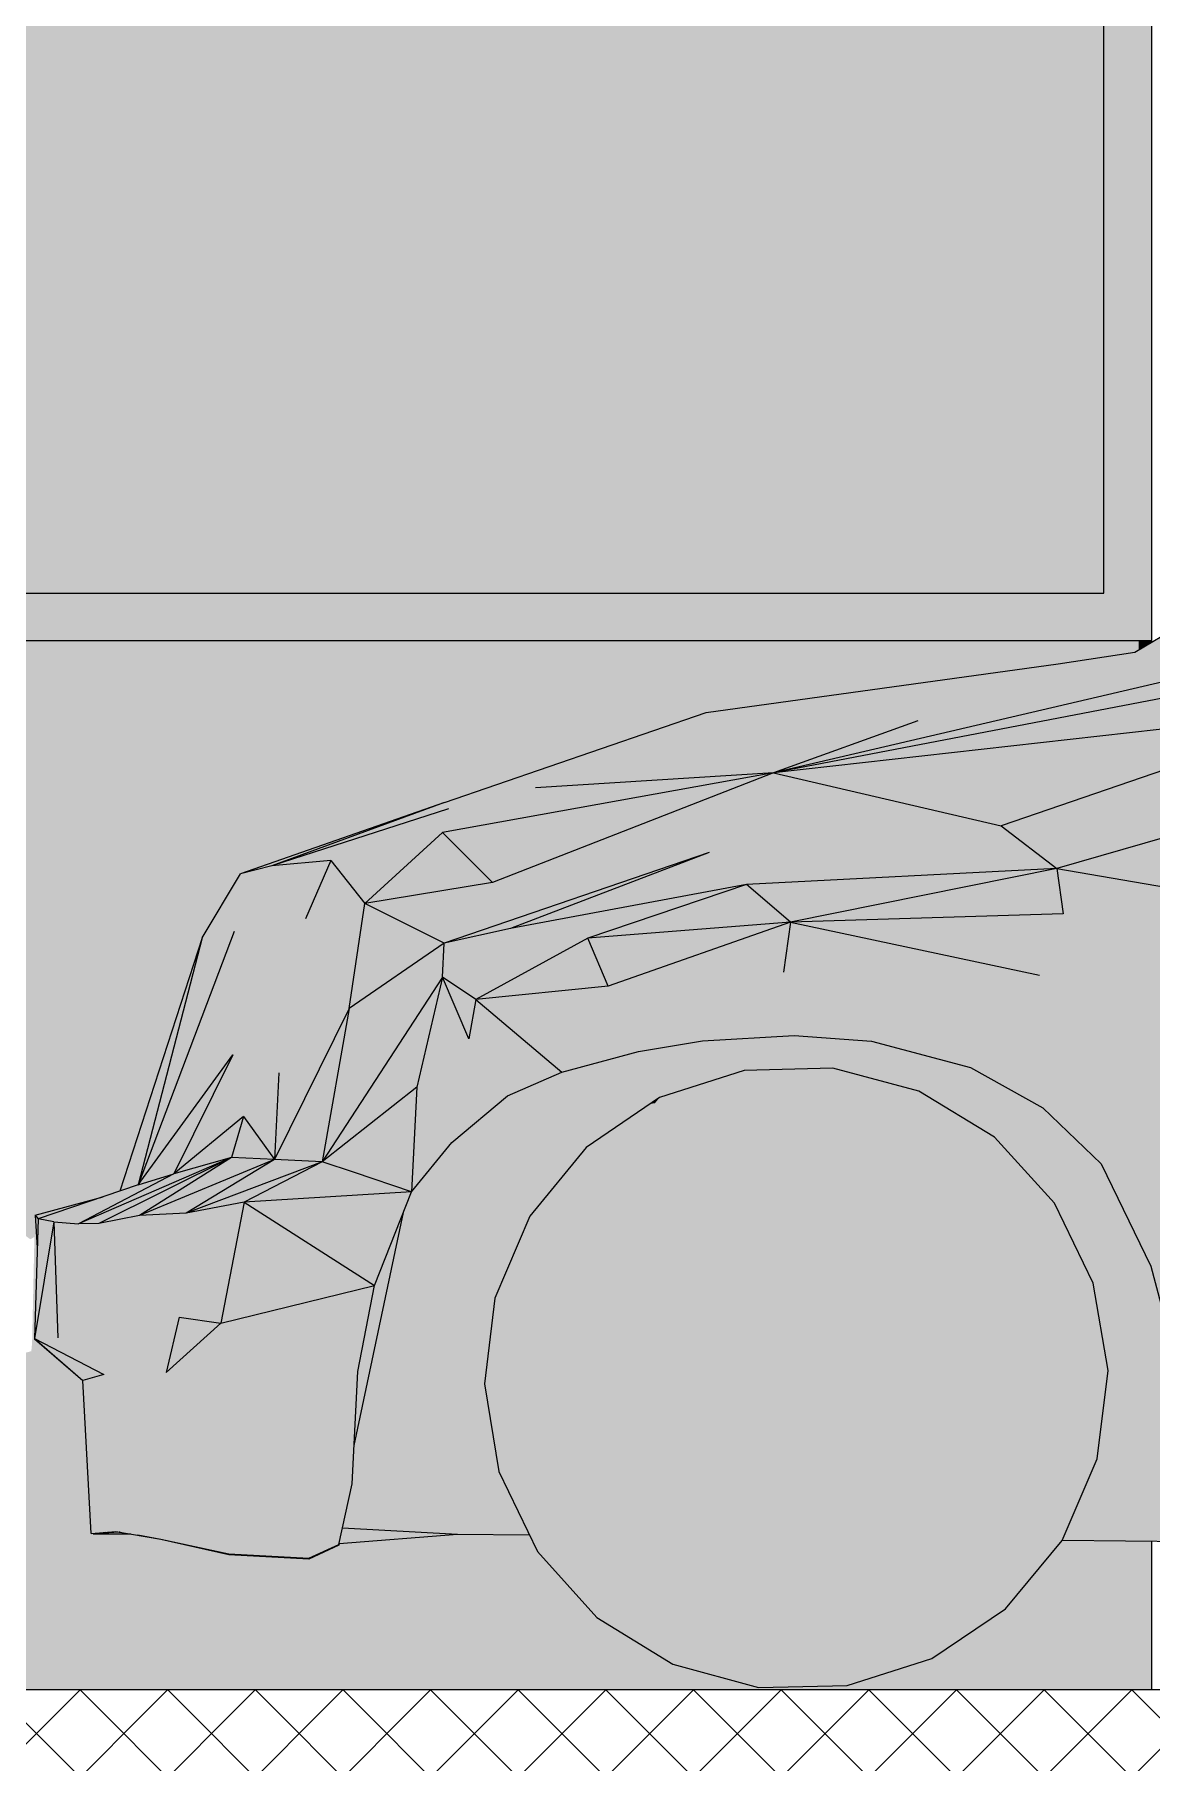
# Model space of a CAD drawing. Header units: millimetres. Extents: x 365175 to 2667127, y -330297 to -162108.
# Drawn here: x 1985444 to 1986615, y -327171 to -325359 of the extents above; entities that cross this region are included whole.
import ezdxf

# ---------------------------------------------------------------- set-up
doc = ezdxf.new("R2010")
doc.units = ezdxf.units.MM
doc.header["$MEASUREMENT"] = 0
for name, color, linetype in [('Cars', 7, 'Continuous'), ('Fenêtres ARCHICAD', 7, 'Continuous'), ('Portes ARCHICAD', 7, 'Continuous'), ('Sols_ Dalles', 7, 'Continuous')]:
    doc.layers.add(name, color=color, linetype=linetype)

# ---------------------------------------------------------------- blocks, each defined once
blk = doc.blocks.new('Élément de coupe_783_2', base_point=(2255931.7, -327094.4))
at = {"linetype": 'Continuous', "lineweight": 0, "true_color": 0x000000}
for points in [[(1984461.7, -325994.4), (1984461.7, -326194.4), (1984677.7, -326194.4), (1984677.7, -325994.4)], [(1986615.4, -325994.4), (1986602.1, -325994.4), (1986602.1, -326003.8), (1986615.4, -325995.9)], [(1986602.1, -326938.4), (1986602.1, -327094.4), (1986615.4, -327094.4), (1986615.4, -326938.5)]]:
    blk.add_hatch(color=18, dxfattribs=at).paths.add_polyline_path(points)
h = blk.add_hatch(color=18, dxfattribs=at)
h.paths.add_polyline_path([(1985260.7, -325994.4), (1985260.7, -326099.4), (1985272.7, -326099.4), (1985272.7, -326279.4), (1985260.7, -326279.4), (1985260.7, -326616.2), (1985277.1, -326616.2), (1985279.3, -326616), (1985281.2, -326615.7), (1985283, -326615), (1985284.6, -326614.2), (1985286.2, -326613.2), (1985287.6, -326611.9), (1985288.9, -326610.5), (1985289.9, -326609), (1985290.7, -326607.3), (1985291.3, -326605.5), (1985291.7, -326603.6), (1985291.9, -326601.4), (1985291.9, -326574.4), (1985289.5, -326574.4), (1985289.5, -326478.4), (1985313.5, -326478.4), (1985313.5, -326574.4), (1985311.1, -326574.4), (1985311.1, -326602.1), (1985310.8, -326606.1), (1985309.9, -326610.5), (1985308.5, -326614.6), (1985306.6, -326618.6), (1985304.1, -326622.2), (1985301.2, -326625.5), (1985297.9, -326628.4), (1985294.3, -326630.9), (1985290.3, -326632.8), (1985286.2, -326634.2), (1985281.9, -326635.1), (1985277.8, -326635.4), (1985260.7, -326635.4), (1985260.7, -327094.4), (1986615.4, -327094.4), (1986615.4, -326938.5), (1986522.1, -326937.5), (1986521.9, -326937.9), (1986462.5, -327009.7), (1986385.2, -327061.8), (1986296.4, -327090), (1986203.2, -327092), (1986113.3, -327067.6), (1986033.9, -327018.8), (1985971.4, -326949.6), (1985962.9, -326931.9), (1985887.5, -326931.1), (1985763.6, -326940.9), (1985763.1, -326942.9), (1985731.7, -326957.5), (1985647.6, -326952.8), (1985576.4, -326936.9), (1985552.4, -326932.2), (1985545, -326931), (1985505.4, -326931), (1985518.6, -326929.1), (1985503.3, -326930.5), (1985494.7, -326770.2), (1985444, -326726.4), (1985444, -326726.2), (1985446.8, -326631.1), (1985444.7, -326596.6), (1985516, -326577.5), (1985533.4, -326571.6), (1985619.7, -326306), (1985659.9, -326238.9), (1985873.9, -326164.2), (1986148.5, -326069.6), (1986517.5, -326018.5), (1986597.9, -326006.3), (1986615.4, -325995.9), (1986615.4, -325994.4), (1985325.5, -325994.4), (1985325.5, -326013.6), (1985326.7, -326013.6), (1985326.7, -326114.8), (1985330.3, -326114.8), (1985330.3, -326306.4), (1985325.5, -326306.4), (1985325.5, -326307.6), (1985306.3, -326307.6), (1985306.3, -326324), (1985296.7, -326324), (1985296.7, -326097.1), (1985300.3, -326097.1), (1985300.3, -326013.6), (1985301.5, -326013.6), (1985301.5, -325994.4)])
h.paths.add_polyline_path([(1985428.9, -326737.6), (1985429.3, -326725.3), (1985433.6, -326629.8), (1985434.6, -326618.4), (1985439.6, -326622.1), (1985443.9, -326619.5), (1985443.6, -326630.3), (1985441.4, -326730.6), (1985440.6, -326739.4), (1985434.8, -326740.9)], flags=0)
blk = doc.blocks.new('Élément de coupe_784_2', base_point=(2255931.7, -327094.4))
at = {"layer": 'Portes ARCHICAD', "color": 7, "linetype": 'Continuous', "lineweight": 5}
for p, q in [((1986615.4, -324494.4), (1986615.4, -325995.9)), ((1986615.4, -326938.5), (1986615.4, -327094.4))]:
    blk.add_line(p, q, dxfattribs=at)
blk = doc.blocks.new('Élément de coupe_826_2', base_point=(2255931.7, -327094.4))
at = {"layer": 'Fenêtres ARCHICAD', "linetype": 'Continuous', "lineweight": 0, "true_color": 0x000000}
for points in [[(1985301.5, -324494.4), (1984688.5, -324494.4), (1984688.5, -324544.4), (1984776.7, -324544.4), (1985301.5, -324544.4)], [(1985301.5, -324494.4), (1984688.5, -324494.4), (1984688.5, -324544.4), (1984776.7, -324544.4), (1985301.5, -324544.4)], [(1985325.5, -324494.4), (1985325.5, -324544.4), (1986565.4, -324544.4), (1986615.4, -324544.4), (1986615.4, -324494.4)], [(1985325.5, -324494.4), (1985325.5, -324544.4), (1986565.4, -324544.4), (1986615.4, -324544.4), (1986615.4, -324494.4)], [(1984776.7, -324544.4), (1984688.5, -324544.4), (1984688.5, -325494.4), (1984717.9, -325494.4), (1984717.9, -325514.4), (1984776.1, -325514.4), (1984776.7, -325514.4)], [(1984688.5, -325302.4), (1984776.7, -325302.4), (1984776.7, -324544.4), (1984688.5, -324544.4)], [(1984776.7, -325514.4), (1984989.2, -325514.4), (1984989.2, -325916.4), (1985260.7, -325916.4), (1985260.7, -325944.4), (1985301.5, -325944.4), (1985301.5, -324544.4), (1984776.7, -324544.4)], [(1984776.7, -324544.4), (1984776.7, -325320.7), (1985301.5, -325320.7), (1985301.5, -324544.4)], [(1985325.5, -325944.4), (1986565.4, -325944.4), (1986565.4, -324544.4), (1985325.5, -324544.4)], [(1985325.5, -324544.4), (1985325.5, -325320.7), (1986430.6, -325320.7), (1986430.6, -325944.4), (1986565.4, -325944.4), (1986565.4, -324544.4)], [(1986565.4, -324544.4), (1986565.4, -325944.4), (1986615.4, -325944.4), (1986615.4, -324544.4)], [(1986565.4, -324544.4), (1986565.4, -325944.4), (1986615.4, -325944.4), (1986615.4, -324544.4)], [(1985260.7, -325994.4), (1985301.5, -325994.4), (1985301.5, -325944.4), (1985260.7, -325944.4)], [(1986565.4, -325944.4), (1985325.5, -325944.4), (1985325.5, -325994.4), (1986615.4, -325994.4), (1986615.4, -325944.4)], [(1986441.1, -325994.4), (1986615.4, -325994.4), (1986615.4, -325944.4), (1986441.1, -325944.4)]]:
    blk.add_hatch(color=18, dxfattribs=at).paths.add_polyline_path(points)
at = {"layer": 'Fenêtres ARCHICAD', "color": 7, "linetype": 'Continuous', "lineweight": 5}
for p, q in [((1984776.7, -324544.4), (1984776.7, -325514.4)), ((1985301.5, -324544.4), (1984776.7, -324544.4)), ((1986565.4, -324544.4), (1985325.5, -324544.4)), ((1986565.4, -325944.4), (1986565.4, -324544.4)), ((1985260.7, -325944.4), (1985301.5, -325944.4)), ((1985325.5, -325944.4), (1986565.4, -325944.4)), ((1984677.7, -325994.4), (1984461.7, -325994.4)), ((1985301.5, -325994.4), (1985260.7, -325994.4)), ((1986615.4, -325994.4), (1985325.5, -325994.4))]:
    blk.add_line(p, q, dxfattribs=at)
blk = doc.blocks.new('Élément de coupe_845_2', base_point=(2255931.7, -327094.4))
at = {"layer": 'Sols_ Dalles', "linetype": 'Continuous', "lineweight": 5, "true_color": 0x252d2a}
h = blk.add_hatch(dxfattribs=at)
h.set_pattern_fill('Bloc_Béton_0002', color=250, style=0, pattern_type=2)
h.set_pattern_definition([(45, (2255931.67, -327094.36), (-45.961939, 45.961939), []), (135, (2255931.67, -327094.36), (45.961939, 45.961939), [])])
h.paths.add_polyline_path([(1980821.3, -327094.4), (1980821.3, -327244.4), (1990244.4, -327244.4), (1990244.4, -327094.4)])
at = {"layer": 'Sols_ Dalles', "color": 211, "linetype": 'Continuous', "lineweight": 5, "true_color": 0xfeaaff}
blk.add_line((1990244.4, -327094.4), (1985147.6, -327094.4), dxfattribs=at)
blk = doc.blocks.new('Élément de coupe_1157_2', base_point=(2255931.7, -327094.4))
at = {"layer": 'Cars', "linetype": 'Continuous', "lineweight": 0, "true_color": 0x000000}
for points in [[(1986813.3, -325879.5), (1986597.9, -326006.3), (1986631, -326016.7)], [(1986517.5, -326018.5), (1986148.5, -326069.6), (1986149.2, -326081.4)], [(1986517.5, -326018.5), (1986149.2, -326081.4), (1986522.5, -326025.7)], [(1986844.1, -326012.8), (1986218.9, -326133.1), (1986815.5, -326066)], [(1986693.5, -326022), (1986218.9, -326133.1), (1986844.1, -326012.8)], [(1986517.5, -326018.5), (1986522.5, -326025.7), (1986597.9, -326006.3)], [(1986522.5, -326025.7), (1986543, -326035.2), (1986597.9, -326006.3)], [(1986631, -326016.7), (1986597.9, -326006.3), (1986543, -326035.2)], [(1986584.8, -326036.4), (1986631, -326016.7), (1986543, -326035.2)], [(1986656.2, -326026.7), (1986631, -326016.7), (1986584.8, -326036.4)], [(1986522.5, -326025.7), (1986149.2, -326081.4), (1986543, -326035.2)], [(1986543, -326035.2), (1986149.2, -326081.4), (1986370.3, -326078.5)], [(1986370.3, -326078.5), (1986218.9, -326133.1), (1986693.5, -326022)], [(1986693.5, -326022), (1986656.2, -326026.7), (1986370.3, -326078.5)], [(1986656.2, -326026.7), (1986584.8, -326036.4), (1986370.3, -326078.5)], [(1986584.8, -326036.4), (1986543, -326035.2), (1986370.3, -326078.5)], [(1986148.5, -326069.6), (1985873.9, -326164.2), (1985878.1, -326170.7)], [(1986149.2, -326081.4), (1986148.5, -326069.6), (1985878.1, -326170.7)], [(1986815.5, -326066), (1986218.9, -326133.1), (1986457.7, -326188.5)], [(1986815.5, -326066), (1986457.7, -326188.5), (1986785.2, -326155.8)], [(1985878.1, -326170.7), (1985969.4, -326148.7), (1986149.2, -326081.4)], [(1985969.4, -326148.7), (1986370.3, -326078.5), (1986149.2, -326081.4)], [(1986370.3, -326078.5), (1985969.4, -326148.7), (1986218.9, -326133.1)], [(1985871.7, -326195.5), (1985924.3, -326248.1), (1986218.9, -326133.1)], [(1985871.7, -326195.5), (1986218.9, -326133.1), (1985969.4, -326148.7)], [(1986218.9, -326133.1), (1985924.3, -326248.1), (1986151.4, -326216.4)], [(1986151.4, -326216.4), (1986457.7, -326188.5), (1986218.9, -326133.1)], [(1985659.9, -326238.9), (1985692.8, -326230.3), (1985873.9, -326164.2)], [(1985873.9, -326164.2), (1985692.8, -326230.3), (1985878.1, -326170.7)], [(1985754.8, -326224.9), (1985969.4, -326148.7), (1985878.1, -326170.7)], [(1985754.8, -326224.9), (1985871.7, -326195.5), (1985969.4, -326148.7)], [(1986785.2, -326155.8), (1986457.7, -326188.5), (1986516.1, -326233.4)], [(1986785.2, -326155.8), (1986516.1, -326233.4), (1986768.5, -326276.2)], [(1985878.1, -326170.7), (1985692.8, -326230.3), (1985754.8, -326224.9)], [(1985871.7, -326195.5), (1985754.8, -326224.9), (1985790.5, -326270)], [(1985871.7, -326195.5), (1985790.5, -326270), (1985924.3, -326248.1)], [(1986457.7, -326188.5), (1986151.4, -326216.4), (1986190.6, -326250.2)], [(1986457.7, -326188.5), (1986190.6, -326250.2), (1986516.1, -326233.4)], [(1986151.4, -326216.4), (1985924.3, -326248.1), (1985873.7, -326311.4)], [(1985873.7, -326311.4), (1985943.1, -326296.2), (1986151.4, -326216.4)], [(1986190.6, -326250.2), (1986151.4, -326216.4), (1985943.1, -326296.2)], [(1985653.3, -326299.3), (1985728.2, -326286), (1985692.8, -326230.3)], [(1985692.8, -326230.3), (1985659.9, -326238.9), (1985653.3, -326299.3)], [(1985692.8, -326230.3), (1985728.2, -326286), (1985754.8, -326224.9)], [(1985754.8, -326224.9), (1985728.2, -326286), (1985790.5, -326270)], [(1986516.1, -326233.4), (1986190.6, -326250.2), (1986236.9, -326289.4)], [(1986523, -326280.7), (1986516.1, -326233.4), (1986236.9, -326289.4)], [(1986523, -326280.7), (1986768.5, -326276.2), (1986516.1, -326233.4)], [(1985659.9, -326238.9), (1985619.7, -326306), (1985653.3, -326299.3)], [(1985924.3, -326248.1), (1985790.5, -326270), (1985873.7, -326311.4)], [(1985943.1, -326296.2), (1986024.4, -326306.3), (1986190.6, -326250.2)], [(1986024.4, -326306.3), (1986236.9, -326289.4), (1986190.6, -326250.2)], [(1985663.3, -326493.3), (1985790.5, -326270), (1985728.2, -326286)], [(1985663.3, -326493.3), (1985700.2, -326447.5), (1985790.5, -326270)], [(1985790.5, -326270), (1985700.2, -326447.5), (1985774, -326379.9)], [(1985873.7, -326311.4), (1985790.5, -326270), (1985774, -326379.9)], [(1985728.2, -326286), (1985653.3, -326299.3), (1985651.9, -326428.7)], [(1985728.2, -326286), (1985651.9, -326428.7), (1985663.3, -326493.3)], [(1986024.4, -326306.3), (1986045.7, -326356.6), (1986236.9, -326289.4)], [(1986045.7, -326356.6), (1986229.7, -326341.9), (1986236.9, -326289.4)], [(1986498.1, -326345.2), (1986236.9, -326289.4), (1986229.7, -326341.9)], [(1986523, -326280.7), (1986236.9, -326289.4), (1986498.1, -326345.2)], [(1986498.1, -326345.2), (1986762.7, -326358.1), (1986523, -326280.7)], [(1986768.5, -326276.2), (1986523, -326280.7), (1986762.7, -326358.1)], [(1985533.4, -326571.6), (1985552.5, -326565.1), (1985619.7, -326306)], [(1985533.4, -326571.6), (1985552.5, -326565.1), (1985619.7, -326306)], [(1985653.3, -326299.3), (1985552.5, -326565.1), (1985651.9, -326428.7)], [(1985653.3, -326299.3), (1985552.5, -326565.1), (1985651.9, -326428.7)], [(1985653.3, -326299.3), (1985619.7, -326306), (1985552.5, -326565.1)], [(1985653.3, -326299.3), (1985619.7, -326306), (1985552.5, -326565.1)], [(1985943.1, -326296.2), (1985873.7, -326311.4), (1985871.9, -326347.3)], [(1986024.4, -326306.3), (1985943.1, -326296.2), (1985871.9, -326347.3)], [(1985871.9, -326347.3), (1985906.7, -326370.6), (1986024.4, -326306.3)], [(1986045.7, -326356.6), (1986024.4, -326306.3), (1985906.7, -326370.6)], [(1985774, -326379.9), (1985871.9, -326347.3), (1985873.7, -326311.4)], [(1986045.7, -326356.6), (1986077.6, -326425.3), (1986229.7, -326341.9)], [(1986077.6, -326425.3), (1986144.4, -326413.8), (1986229.7, -326341.9)], [(1986144.4, -326413.8), (1986240.8, -326408.5), (1986229.7, -326341.9)], [(1986498.1, -326345.2), (1986229.7, -326341.9), (1986425.7, -326441.8)], [(1986425.7, -326441.8), (1986229.7, -326341.9), (1986322, -326414.4)], [(1986322, -326414.4), (1986229.7, -326341.9), (1986240.8, -326408.5)], [(1986425.7, -326441.8), (1986758.2, -326450.6), (1986498.1, -326345.2)], [(1986762.7, -326358.1), (1986498.1, -326345.2), (1986758.2, -326450.6)], [(1985774, -326379.9), (1985745.5, -326540.8), (1985871.9, -326347.3)], [(1985871.9, -326347.3), (1985745.5, -326540.8), (1985844.8, -326462.4)], [(1985844.8, -326462.4), (1985899.5, -326411.7), (1985871.9, -326347.3)], [(1985899.5, -326411.7), (1985906.7, -326370.6), (1985871.9, -326347.3)], [(1986045.7, -326356.6), (1985906.7, -326370.6), (1985997.2, -326446.8)], [(1986077.6, -326425.3), (1986045.7, -326356.6), (1985997.2, -326446.8)], [(1985774, -326379.9), (1985695.7, -326538.5), (1985745.5, -326540.8)], [(1985695.7, -326538.5), (1985774, -326379.9), (1985700.2, -326447.5)], [(1985906.7, -326370.6), (1985899.5, -326411.7), (1985997.2, -326446.8)], [(1985844.8, -326462.4), (1985881.5, -326520.5), (1985899.5, -326411.7)], [(1985939.9, -326471.6), (1985899.5, -326411.7), (1985881.5, -326520.5)], [(1985886, -326516.7), (1985887.5, -326931.1), (1985941.2, -326886.7), (1985931.1, -326865.6), (1985916, -326773.7), (1985926.8, -326683.7), (1985963.3, -326597.9), (1986022.4, -326525.9), (1986099.5, -326473.5), (1986188.2, -326445), (1986281.4, -326442.6), (1986371.4, -326466.7), (1986416, -326493.8), (1986457.4, -326459.5), (1986425.7, -326441.8), (1986322, -326414.4), (1986240.8, -326408.5), (1986144.4, -326413.8), (1986077.6, -326425.3), (1985997.2, -326446.8), (1985939.9, -326471.6)], [(1985886, -326516.7), (1985887.5, -326931.1), (1985941.2, -326886.7), (1985931.1, -326865.6), (1985916, -326773.7), (1985926.8, -326683.7), (1985963.3, -326597.9), (1986022.4, -326525.9), (1986099.5, -326473.5), (1986188.2, -326445), (1986281.4, -326442.6), (1986371.4, -326466.7), (1986416, -326493.8), (1986457.4, -326459.5), (1986425.7, -326441.8), (1986322, -326414.4), (1986240.8, -326408.5), (1986144.4, -326413.8), (1986077.6, -326425.3), (1985997.2, -326446.8), (1985939.9, -326471.6)], [(1985939.9, -326471.6), (1985997.2, -326446.8), (1985899.5, -326411.7)], [(1985651.9, -326428.7), (1985552.5, -326565.1), (1985590.1, -326553.3)], [(1985559.1, -326563.1), (1985651.9, -326428.7), (1985552.5, -326565.1)], [(1985651.9, -326428.7), (1985590.1, -326553.3), (1985663.3, -326493.3)], [(1985700.2, -326447.5), (1985663.3, -326493.3), (1985695.7, -326538.5)], [(1985926.8, -326683.7), (1986281.4, -326442.6), (1986188.2, -326445)], [(1986281.4, -326442.6), (1985926.8, -326683.7), (1986371.4, -326466.7)], [(1986099.5, -326473.5), (1985926.8, -326683.7), (1986188.2, -326445)], [(1986094.7, -326479.4), (1986107.6, -326477.9), (1986151.6, -326478.4), (1986188.2, -326445), (1986099.5, -326473.5)], [(1986151.6, -326478.4), (1986200.4, -326478.9), (1986225, -326481), (1986281.4, -326442.6), (1986188.2, -326445)], [(1986225, -326481), (1986281, -326485.7), (1986313.8, -326494.8), (1986371.4, -326466.7), (1986281.4, -326442.6)], [(1986425.7, -326441.8), (1986501.5, -326484.3), (1986758.2, -326450.6)], [(1986501.5, -326484.3), (1986562.6, -326542.8), (1986758.2, -326450.6)], [(1986770.2, -326644.1), (1986758.2, -326450.6), (1986562.6, -326542.8)], [(1985745.5, -326540.8), (1985779.5, -326552.1), (1985779.7, -326551.7), (1985779.6, -326552.1), (1985839.5, -326572.2), (1985844.8, -326462.4)], [(1985839.5, -326572.2), (1985881.5, -326520.5), (1985844.8, -326462.4)], [(1986371.4, -326466.7), (1985926.8, -326683.7), (1986451, -326515.1)], [(1986371.4, -326466.7), (1986313.8, -326494.8), (1986384.2, -326514.2), (1986409.1, -326528.6), (1986451, -326515.1)], [(1986457.4, -326459.5), (1986416, -326493.8), (1986451, -326515.1), (1986513.7, -326584.1), (1986554.4, -326667.9), (1986569.9, -326759.8), (1986558.7, -326852.3), (1986522.1, -326937.5), (1986654.3, -326938.9), (1986655.9, -326802.1), (1986635.7, -326729.4), (1986614.8, -326650.1), (1986562.6, -326542.8), (1986501.5, -326484.3)], [(1986457.4, -326459.5), (1986416, -326493.8), (1986451, -326515.1), (1986513.7, -326584.1), (1986554.4, -326667.9), (1986569.9, -326759.8), (1986558.7, -326852.3), (1986522.1, -326937.5), (1986654.3, -326938.9), (1986655.9, -326802.1), (1986635.7, -326729.4), (1986614.8, -326650.1), (1986562.6, -326542.8), (1986501.5, -326484.3)], [(1986022.4, -326525.9), (1985926.8, -326683.7), (1986099.5, -326473.5)], [(1986090.2, -326479.9), (1986094.7, -326479.4), (1986099.5, -326473.5)], [(1985650.6, -326536.3), (1985663.3, -326493.3), (1985590.1, -326553.3)], [(1985663.3, -326493.3), (1985650.6, -326536.3), (1985695.7, -326538.5)], [(1985777.1, -326878.4), (1985766.9, -326924.6), (1985887.5, -326931.1), (1985886, -326516.7), (1985881.5, -326520.5), (1985839.5, -326572.2), (1985831, -326593.9), (1985779.2, -326838.2)], [(1985802.7, -326926.5), (1985887.5, -326931.1), (1985886, -326516.7), (1985881.5, -326520.5), (1985839.5, -326572.2), (1985831, -326593.9), (1985804.3, -326719.5), (1985832.9, -326733.1), (1985870.2, -326760.2), (1985828.9, -326832.2), (1985805.3, -326895.6)], [(1986451, -326515.1), (1985926.8, -326683.7), (1986513.7, -326584.1)], [(1985963.3, -326597.9), (1985926.8, -326683.7), (1986022.4, -326525.9)], [(1986451, -326515.1), (1986409.1, -326528.6), (1986459.4, -326557.5), (1986490.5, -326588), (1986513.7, -326584.1)], [(1985590.1, -326553.3), (1985490.2, -326606), (1985650.6, -326536.3)], [(1985650.6, -326536.3), (1985490.2, -326606), (1985511.3, -326605.4)], [(1985650.6, -326536.3), (1985511.3, -326605.4), (1985554, -326597)], [(1985695.7, -326538.5), (1985650.6, -326536.3), (1985554, -326597)], [(1985695.7, -326538.5), (1985554, -326597), (1985602.9, -326594.8)], [(1985602.9, -326594.8), (1985745.5, -326540.8), (1985695.7, -326538.5)], [(1985602.9, -326594.8), (1985663.8, -326583), (1985745.5, -326540.8)], [(1985663.8, -326583), (1985839.5, -326572.2), (1985779.6, -326552.1), (1985779.4, -326552.3), (1985779.5, -326552.1), (1985745.5, -326540.8)], [(1986770.2, -326644.1), (1986562.6, -326542.8), (1986614.8, -326650.1)], [(1985490.2, -326606), (1985590.1, -326553.3), (1985464.1, -326603.7)], [(1985552.5, -326565.1), (1985464.1, -326603.7), (1985590.1, -326553.3)], [(1985550.7, -326565.9), (1985559.1, -326563.1), (1985552.5, -326565.1)], [(1985779.4, -326552.3), (1985779.6, -326552.1), (1985779.7, -326551.7)], [(1985779.4, -326552.3), (1985779.5, -326552.1), (1985779.5, -326552.1)], [(1985779.5, -326552.1), (1985779.7, -326551.7), (1985779.5, -326552.1)], [(1985516, -326577.5), (1985444.7, -326596.6), (1985447.7, -326600.6)], [(1985464.1, -326603.7), (1985552.5, -326565.1), (1985447.7, -326600.6)], [(1985504.5, -326581.4), (1985516, -326577.5), (1985494.8, -326583.2)], [(1985550.7, -326565.9), (1985552.5, -326565.1), (1985550.4, -326565.8)], [(1985839.5, -326572.2), (1985663.8, -326583), (1985800.7, -326670.5)], [(1985447.7, -326600.6), (1985444.7, -326596.6), (1985446.8, -326631.1)], [(1985447.7, -326600.6), (1985444.7, -326596.6), (1985446.8, -326631.1)], [(1985554, -326597), (1985511.3, -326605.4), (1985559.6, -326719.3)], [(1985554, -326597), (1985511.3, -326605.4), (1985559.6, -326719.3)], [(1985602.9, -326594.8), (1985554, -326597), (1985595.8, -326703.6)], [(1985602.9, -326594.8), (1985554, -326597), (1985595.8, -326703.6)], [(1985559.6, -326719.3), (1985595.8, -326703.6), (1985554, -326597)], [(1985559.6, -326719.3), (1985595.8, -326703.6), (1985554, -326597)], [(1985602.9, -326594.8), (1985595.8, -326703.6), (1985639.3, -326710.1)], [(1985663.8, -326583), (1985602.9, -326594.8), (1985639.3, -326710.1)], [(1985639.3, -326710.1), (1985800.7, -326670.5), (1985663.8, -326583)], [(1985783.2, -326760.6), (1985779.2, -326838.2), (1985831, -326593.9), (1985800.7, -326670.5)], [(1985793.9, -326705.5), (1985801.4, -326713), (1985804.3, -326719.5), (1985831, -326593.9), (1985800.7, -326670.5)], [(1986513.7, -326584.1), (1985926.8, -326683.7), (1986554.4, -326667.9)], [(1986490.5, -326588), (1986520.1, -326616.9), (1986553.9, -326666.8), (1986513.7, -326584.1)], [(1985447.7, -326600.6), (1985444, -326726.2), (1985464.1, -326603.7)], [(1985447.7, -326600.6), (1985444, -326726.2), (1985464.1, -326603.7)], [(1985464.1, -326603.7), (1985444, -326726.2), (1985468.4, -326725.5)], [(1985464.1, -326603.7), (1985444, -326726.2), (1985468.4, -326725.5)], [(1985468.4, -326725.5), (1985490.2, -326606), (1985464.1, -326603.7)], [(1985468.4, -326725.5), (1985490.2, -326606), (1985464.1, -326603.7)], [(1985498.6, -326728.1), (1985490.2, -326606), (1985468.4, -326725.5)], [(1985498.6, -326728.1), (1985490.2, -326606), (1985468.4, -326725.5)], [(1985490.2, -326606), (1985498.6, -326728.1), (1985511.3, -326605.4)], [(1985490.2, -326606), (1985498.6, -326728.1), (1985511.3, -326605.4)], [(1985519.5, -326725.3), (1985511.3, -326605.4), (1985498.6, -326728.1)], [(1985519.5, -326725.3), (1985511.3, -326605.4), (1985498.6, -326728.1)], [(1985559.6, -326719.3), (1985511.3, -326605.4), (1985519.5, -326725.3)], [(1985559.6, -326719.3), (1985511.3, -326605.4), (1985519.5, -326725.3)], [(1986614.8, -326650.1), (1986635.7, -326729.4), (1986770.2, -326644.1)], [(1985800.7, -326670.5), (1985639.3, -326710.1), (1985783.2, -326760.6)], [(1986554.4, -326667.9), (1985926.8, -326683.7), (1986569.9, -326759.8)], [(1985931.1, -326865.6), (1985926.8, -326683.7), (1985916, -326773.7)], [(1986569.9, -326759.8), (1985926.8, -326683.7), (1986558.7, -326852.3)], [(1986558.7, -326852.3), (1985926.8, -326683.7), (1986521.9, -326937.9)], [(1986521.9, -326937.9), (1985926.8, -326683.7), (1986462.5, -327009.7)], [(1986462.5, -327009.7), (1985926.8, -326683.7), (1986385.2, -327061.8)], [(1986385.2, -327061.8), (1985926.8, -326683.7), (1986296.4, -327090)], [(1985926.8, -326683.7), (1986203.2, -327092), (1986296.4, -327090)], [(1986203.2, -327092), (1985926.8, -326683.7), (1986113.3, -327067.6)], [(1986113.3, -327067.6), (1985926.8, -326683.7), (1986033.9, -327018.8)], [(1986033.9, -327018.8), (1985926.8, -326683.7), (1985971.4, -326949.6)], [(1985971.4, -326949.6), (1985926.8, -326683.7), (1985931.1, -326865.6)], [(1985582, -326761.9), (1985595.8, -326703.6), (1985559.6, -326719.3)], [(1985582, -326761.9), (1985595.8, -326703.6), (1985559.6, -326719.3)], [(1985639.3, -326710.1), (1985595.8, -326703.6), (1985582, -326761.9)], [(1985639.3, -326710.1), (1985595.8, -326703.6), (1985582, -326761.9)], [(1985468.4, -326725.5), (1985444, -326726.2), (1985516.8, -326764)], [(1985468.4, -326725.5), (1985444, -326726.2), (1985516.8, -326764)], [(1985444, -326726.4), (1985444.2, -326726.3), (1985444, -326726.2)], [(1985444, -326726.4), (1985444.2, -326726.3), (1985444, -326726.2)], [(1985516.8, -326764), (1985444, -326726.2), (1985494.7, -326770.2)], [(1985516.8, -326764), (1985444, -326726.2), (1985494.7, -326770.2)], [(1985444, -326726.4), (1985494.7, -326770.2), (1985444.2, -326726.3)], [(1985444, -326726.4), (1985494.7, -326770.2), (1985444.2, -326726.3)], [(1985498.6, -326728.1), (1985468.4, -326725.5), (1985544.8, -326765.5)], [(1985498.6, -326728.1), (1985468.4, -326725.5), (1985544.8, -326765.5)], [(1985468.4, -326725.5), (1985516.8, -326764), (1985544.8, -326765.5)], [(1985468.4, -326725.5), (1985516.8, -326764), (1985544.8, -326765.5)], [(1985519.5, -326725.3), (1985498.6, -326728.1), (1985544.8, -326765.5)], [(1985519.5, -326725.3), (1985498.6, -326728.1), (1985544.8, -326765.5)], [(1985559.6, -326719.3), (1985519.5, -326725.3), (1985582, -326761.9)], [(1985559.6, -326719.3), (1985519.5, -326725.3), (1985582, -326761.9)], [(1985582, -326761.9), (1985519.5, -326725.3), (1985544.8, -326765.5)], [(1985582, -326761.9), (1985519.5, -326725.3), (1985544.8, -326765.5)], [(1985582, -326761.9), (1985731.7, -326956.6), (1985639.3, -326710.1)], [(1985582, -326761.9), (1985731.7, -326956.6), (1985639.3, -326710.1)], [(1985783.2, -326760.6), (1985639.3, -326710.1), (1985777.1, -326878.4)], [(1985763.1, -326942), (1985639.3, -326710.1), (1985731.7, -326956.6)], [(1985763.1, -326942), (1985639.3, -326710.1), (1985731.7, -326956.6)], [(1985777.1, -326878.4), (1985639.3, -326710.1), (1985763.1, -326942)], [(1985777.1, -326878.4), (1985639.3, -326710.1), (1985763.1, -326942)], [(1985582, -326761.9), (1985544.8, -326765.5), (1985576.4, -326936.4)], [(1985582, -326761.9), (1985544.8, -326765.5), (1985576.4, -326936.4)], [(1985576.4, -326936.4), (1985647.6, -326952), (1985582, -326761.9)], [(1985576.4, -326936.4), (1985647.6, -326952), (1985582, -326761.9)], [(1985582, -326761.9), (1985647.6, -326952), (1985731.7, -326956.6)], [(1985582, -326761.9), (1985647.6, -326952), (1985731.7, -326956.6)], [(1985494.7, -326770.2), (1985503.3, -326930.5), (1985516.8, -326764)], [(1985494.7, -326770.2), (1985503.3, -326930.5), (1985516.8, -326764)], [(1985529.1, -326928.3), (1985516.8, -326764), (1985503.3, -326930.5)], [(1985529.1, -326928.3), (1985516.8, -326764), (1985503.3, -326930.5)], [(1985544.8, -326765.5), (1985516.8, -326764), (1985529.1, -326928.3)], [(1985544.8, -326765.5), (1985516.8, -326764), (1985529.1, -326928.3)], [(1985529.1, -326928.3), (1985576.4, -326936.4), (1985544.8, -326765.5)], [(1985529.1, -326928.3), (1985576.4, -326936.4), (1985544.8, -326765.5)], [(1985887.5, -326931.1), (1985962.9, -326931.9), (1985941.2, -326886.7)], [(1985887.5, -326931.1), (1985962.9, -326931.9), (1985941.2, -326886.7)], [(1985763.4, -326940.9), (1985887.5, -326931.1), (1985766.9, -326924.6)], [(1985763.4, -326940.9), (1985887.5, -326931.1), (1985766.9, -326924.6)], [(1985505.4, -326931), (1985532.6, -326929), (1985533.4, -326929), (1985529.1, -326928.3), (1985518.6, -326929.1)], [(1985505.4, -326931), (1985532.6, -326929), (1985533.4, -326929), (1985529.1, -326928.3), (1985518.6, -326929.1)], [(1985505.4, -326931), (1985545, -326931), (1985533.9, -326929.1), (1985532.6, -326929)], [(1985505.4, -326931), (1985545, -326931), (1985533.9, -326929.1), (1985532.6, -326929)], [(1985533.4, -326929), (1985532.6, -326929), (1985533.9, -326929.1)], [(1985533.4, -326929), (1985532.6, -326929), (1985533.9, -326929.1)], [(1985576.3, -326936.4), (1985552.4, -326932.2), (1985576.4, -326936.9)], [(1985576.3, -326936.4), (1985552.4, -326932.2), (1985576.4, -326936.9)], [(1985576.3, -326936.4), (1985576.4, -326936.9), (1985576.5, -326936.4), (1985576.4, -326936.4)], [(1985576.3, -326936.4), (1985576.4, -326936.9), (1985576.5, -326936.4), (1985576.4, -326936.4)], [(1985576.4, -326936.9), (1985647.6, -326952.8), (1985647.4, -326952), (1985576.5, -326936.4)], [(1985576.4, -326936.9), (1985647.6, -326952.8), (1985647.4, -326952), (1985576.5, -326936.4)], [(1985731.4, -326956.6), (1985731.7, -326957.5), (1985763.1, -326942.9), (1985762.8, -326942.1), (1985731.7, -326956.6)], [(1985731.4, -326956.6), (1985731.7, -326957.5), (1985763.1, -326942.9), (1985762.8, -326942.1), (1985731.7, -326956.6)], [(1985763.1, -326942), (1985762.8, -326942.1), (1985763.1, -326942.9), (1985763.6, -326940.9), (1985763.4, -326940.9)], [(1985763.1, -326942), (1985762.8, -326942.1), (1985763.1, -326942.9), (1985763.6, -326940.9), (1985763.4, -326940.9)], [(1985647.4, -326952), (1985647.6, -326952.8), (1985731.7, -326957.5), (1985731.1, -326956.6), (1985647.6, -326952)], [(1985647.4, -326952), (1985647.6, -326952.8), (1985731.7, -326957.5), (1985731.1, -326956.6), (1985647.6, -326952)], [(1985731.1, -326956.6), (1985731.7, -326957.5), (1985731.4, -326956.6)], [(1985731.1, -326956.6), (1985731.7, -326957.5), (1985731.4, -326956.6)]]:
    blk.add_hatch(color=18, dxfattribs=at).paths.add_polyline_path(points)
at = {"layer": 'Cars', "color": 7, "linetype": 'Continuous', "lineweight": 5}
for p, q in [((1986597.9, -326006.3), (1986813.3, -325879.5)), ((1986148.5, -326069.6), (1986517.5, -326018.5)), ((1986844.1, -326012.8), (1986218.9, -326133.1)), ((1986517.5, -326018.5), (1986597.9, -326006.3)), ((1986693.5, -326022), (1986218.9, -326133.1)), ((1985873.9, -326164.2), (1986148.5, -326069.6)), ((1986815.5, -326066), (1986218.9, -326133.1)), ((1986815.5, -326066), (1986457.7, -326188.5)), ((1986370.3, -326078.5), (1986218.9, -326133.1)), ((1986218.9, -326133.1), (1985871.7, -326195.5)), ((1986218.9, -326133.1), (1985924.3, -326248.1)), ((1986218.9, -326133.1), (1985969.4, -326148.7)), ((1986218.9, -326133.1), (1986457.7, -326188.5)), ((1985873.9, -326164.2), (1985659.9, -326238.9)), ((1985873.9, -326164.2), (1985692.8, -326230.3)), ((1986785.2, -326155.8), (1986516.1, -326233.4)), ((1985878.1, -326170.7), (1985692.8, -326230.3)), ((1985871.7, -326195.5), (1985790.5, -326270)), ((1985871.7, -326195.5), (1985924.3, -326248.1)), ((1986457.7, -326188.5), (1986516.1, -326233.4)), ((1986151.4, -326216.4), (1985873.7, -326311.4)), ((1986151.4, -326216.4), (1985943.1, -326296.2)), ((1985692.8, -326230.3), (1985659.9, -326238.9)), ((1985754.8, -326224.9), (1985692.8, -326230.3)), ((1985754.8, -326224.9), (1985728.2, -326286)), ((1985754.8, -326224.9), (1985790.5, -326270)), ((1986516.1, -326233.4), (1986190.6, -326250.2)), ((1986516.1, -326233.4), (1986236.9, -326289.4)), ((1986516.1, -326233.4), (1986768.5, -326276.2)), ((1986516.1, -326233.4), (1986523, -326280.7)), ((1985619.7, -326306), (1985659.9, -326238.9)), ((1985924.3, -326248.1), (1985790.5, -326270)), ((1986190.6, -326250.2), (1985943.1, -326296.2)), ((1986190.6, -326250.2), (1986024.4, -326306.3)), ((1986236.9, -326289.4), (1986190.6, -326250.2)), ((1985774, -326379.9), (1985790.5, -326270)), ((1985873.7, -326311.4), (1985790.5, -326270)), ((1986236.9, -326289.4), (1986024.4, -326306.3)), ((1986236.9, -326289.4), (1986045.7, -326356.6)), ((1986236.9, -326289.4), (1986229.7, -326341.9)), ((1986523, -326280.7), (1986236.9, -326289.4)), ((1986236.9, -326289.4), (1986498.1, -326345.2)), ((1985619.7, -326306), (1985533.4, -326571.6)), ((1985653.3, -326299.3), (1985552.5, -326565.1)), ((1985619.7, -326306), (1985552.5, -326565.1)), ((1985943.1, -326296.2), (1985873.7, -326311.4)), ((1986024.4, -326306.3), (1985906.7, -326370.6)), ((1986045.7, -326356.6), (1986024.4, -326306.3)), ((1985873.7, -326311.4), (1985774, -326379.9)), ((1985871.9, -326347.3), (1985873.7, -326311.4)), ((1985871.9, -326347.3), (1985745.5, -326540.8)), ((1985871.9, -326347.3), (1985844.8, -326462.4)), ((1985899.5, -326411.7), (1985871.9, -326347.3)), ((1985906.7, -326370.6), (1985871.9, -326347.3)), ((1986045.7, -326356.6), (1985906.7, -326370.6)), ((1985774, -326379.9), (1985695.7, -326538.5)), ((1985774, -326379.9), (1985745.5, -326540.8)), ((1985906.7, -326370.6), (1985899.5, -326411.7)), ((1985906.7, -326370.6), (1985997.2, -326446.8)), ((1986077.6, -326425.3), (1986144.4, -326413.8)), ((1986144.4, -326413.8), (1986240.8, -326408.5)), ((1986240.8, -326408.5), (1986322, -326414.4)), ((1986322, -326414.4), (1986425.7, -326441.8)), ((1985552.5, -326565.1), (1985651.9, -326428.7)), ((1985651.9, -326428.7), (1985590.1, -326553.3)), ((1985997.2, -326446.8), (1986077.6, -326425.3)), ((1985700.2, -326447.5), (1985695.7, -326538.5)), ((1985939.9, -326471.6), (1985997.2, -326446.8)), ((1986188.2, -326445), (1986099.5, -326473.5)), ((1986281.4, -326442.6), (1986188.2, -326445)), ((1986371.4, -326466.7), (1986281.4, -326442.6)), ((1986425.7, -326441.8), (1986501.5, -326484.3)), ((1985844.8, -326462.4), (1985745.5, -326540.8)), ((1985844.8, -326462.4), (1985839.5, -326572.2)), ((1985881.5, -326520.5), (1985939.9, -326471.6)), ((1986451, -326515.1), (1986371.4, -326466.7)), ((1986099.5, -326473.5), (1986022.4, -326525.9)), ((1986501.5, -326484.3), (1986562.6, -326542.8)), ((1985663.3, -326493.3), (1985590.1, -326553.3)), ((1985663.3, -326493.3), (1985650.6, -326536.3)), ((1985663.3, -326493.3), (1985695.7, -326538.5)), ((1985839.5, -326572.2), (1985881.5, -326520.5)), ((1986022.4, -326525.9), (1985963.3, -326597.9)), ((1986513.7, -326584.1), (1986451, -326515.1)), ((1985650.6, -326536.3), (1985490.2, -326606)), ((1985650.6, -326536.3), (1985511.3, -326605.4)), ((1985650.6, -326536.3), (1985554, -326597)), ((1985695.7, -326538.5), (1985554, -326597)), ((1985650.6, -326536.3), (1985590.1, -326553.3)), ((1985695.7, -326538.5), (1985602.9, -326594.8)), ((1985745.5, -326540.8), (1985602.9, -326594.8)), ((1985695.7, -326538.5), (1985650.6, -326536.3)), ((1985745.5, -326540.8), (1985663.8, -326583)), ((1985745.5, -326540.8), (1985695.7, -326538.5)), ((1985779.5, -326552.1), (1985745.5, -326540.8)), ((1986562.6, -326542.8), (1986614.8, -326650.1)), ((1985590.1, -326553.3), (1985490.2, -326606)), ((1985552.5, -326565.1), (1985590.1, -326553.3)), ((1985779.7, -326551.7), (1985779.4, -326552.3)), ((1985839.5, -326572.2), (1985779.6, -326552.1)), ((1985444.7, -326596.6), (1985516, -326577.5)), ((1985552.5, -326565.1), (1985447.7, -326600.6)), ((1985839.5, -326572.2), (1985663.8, -326583)), ((1985800.7, -326670.5), (1985839.5, -326572.2)), ((1985444.7, -326596.6), (1985447.7, -326600.6)), ((1985444.7, -326596.6), (1985446.8, -326631.1)), ((1985554, -326597), (1985511.3, -326605.4)), ((1985602.9, -326594.8), (1985554, -326597)), ((1985663.8, -326583), (1985602.9, -326594.8)), ((1985663.8, -326583), (1985639.3, -326710.1)), ((1985663.8, -326583), (1985800.7, -326670.5)), ((1985779.2, -326838.2), (1985831, -326593.9)), ((1985963.3, -326597.9), (1985926.8, -326683.7)), ((1986554.4, -326667.9), (1986513.7, -326584.1)), ((1985447.7, -326600.6), (1985444, -326726.2)), ((1985464.1, -326603.7), (1985444, -326726.2)), ((1985464.1, -326603.7), (1985447.7, -326600.6)), ((1985464.1, -326603.7), (1985490.2, -326606)), ((1985464.1, -326603.7), (1985468.4, -326725.5)), ((1985511.3, -326605.4), (1985490.2, -326606)), ((1986614.8, -326650.1), (1986635.7, -326729.4)), ((1985639.3, -326710.1), (1985800.7, -326670.5)), ((1985783.2, -326760.6), (1985800.7, -326670.5)), ((1986569.9, -326759.8), (1986554.4, -326667.9)), ((1985926.8, -326683.7), (1985916, -326773.7)), ((1985595.8, -326703.6), (1985582, -326761.9)), ((1985595.8, -326703.6), (1985639.3, -326710.1)), ((1985444, -326726.2), (1985444, -326726.4)), ((1985444, -326726.2), (1985516.8, -326764)), ((1985444, -326726.2), (1985494.7, -326770.2)), ((1985444, -326726.4), (1985494.7, -326770.2)), ((1985639.3, -326710.1), (1985582, -326761.9)), ((1985777.1, -326878.4), (1985783.2, -326760.6)), ((1986558.7, -326852.3), (1986569.9, -326759.8)), ((1985516.8, -326764), (1985494.7, -326770.2)), ((1985503.3, -326930.5), (1985494.7, -326770.2)), ((1985916, -326773.7), (1985931.1, -326865.6)), ((1986521.9, -326937.9), (1986558.7, -326852.3)), ((1985931.1, -326865.6), (1985971.4, -326949.6)), ((1985763.1, -326942), (1985777.1, -326878.4)), ((1985766.9, -326924.6), (1985887.5, -326931.1)), ((1985503.3, -326930.5), (1985529.1, -326928.3)), ((1985532.6, -326929), (1985505.4, -326931)), ((1985505.4, -326931), (1985518.6, -326929.1)), ((1985505.4, -326931), (1985545, -326931)), ((1985529.1, -326928.3), (1985576.4, -326936.4)), ((1985533.9, -326929.1), (1985532.6, -326929)), ((1985532.6, -326929), (1985533.4, -326929)), ((1985576.4, -326936.9), (1985552.4, -326932.2)), ((1985576.4, -326936.4), (1985647.6, -326952)), ((1985647.6, -326952.8), (1985576.4, -326936.9)), ((1985731.7, -326956.6), (1985763.1, -326942)), ((1985763.1, -326942.9), (1985731.7, -326957.5)), ((1985763.6, -326940.9), (1985763.1, -326942.9)), ((1985763.4, -326940.9), (1985887.5, -326931.1)), ((1985887.5, -326931.1), (1985962.9, -326931.9)), ((1986462.5, -327009.7), (1986521.9, -326937.9)), ((1986522.1, -326937.5), (1986654.3, -326938.9)), ((1985647.6, -326952), (1985731.7, -326956.6)), ((1985731.7, -326957.5), (1985647.6, -326952.8)), ((1985971.4, -326949.6), (1986033.9, -327018.8)), ((1986385.2, -327061.8), (1986462.5, -327009.7)), ((1986033.9, -327018.8), (1986113.3, -327067.6)), ((1986113.3, -327067.6), (1986203.2, -327092)), ((1986113.3, -327067.6), (1986113.3, -327067.6)), ((1986296.4, -327090), (1986385.2, -327061.8)), ((1986203.2, -327092), (1986296.4, -327090))]:
    blk.add_line(p, q, dxfattribs=at)

msp = doc.modelspace()

# ---------------------------------------------------------------- block references
at = {"lineweight": 0}
msp.add_blockref('Élément de coupe_783_2', (2255931.67, -327094.361), dxfattribs=at)
at = {"layer": 'Cars', "lineweight": 0}
msp.add_blockref('Élément de coupe_1157_2', (2255931.67, -327094.361), dxfattribs=at)
at = {"layer": 'Fenêtres ARCHICAD', "lineweight": 0}
msp.add_blockref('Élément de coupe_826_2', (2255931.67, -327094.361), dxfattribs=at)
at = {"layer": 'Portes ARCHICAD', "lineweight": 0}
msp.add_blockref('Élément de coupe_784_2', (2255931.67, -327094.361), dxfattribs=at)
at = {"layer": 'Sols_ Dalles', "lineweight": 0}
msp.add_blockref('Élément de coupe_845_2', (2255931.67, -327094.361), dxfattribs=at)

doc.saveas('drawing.dxf')
